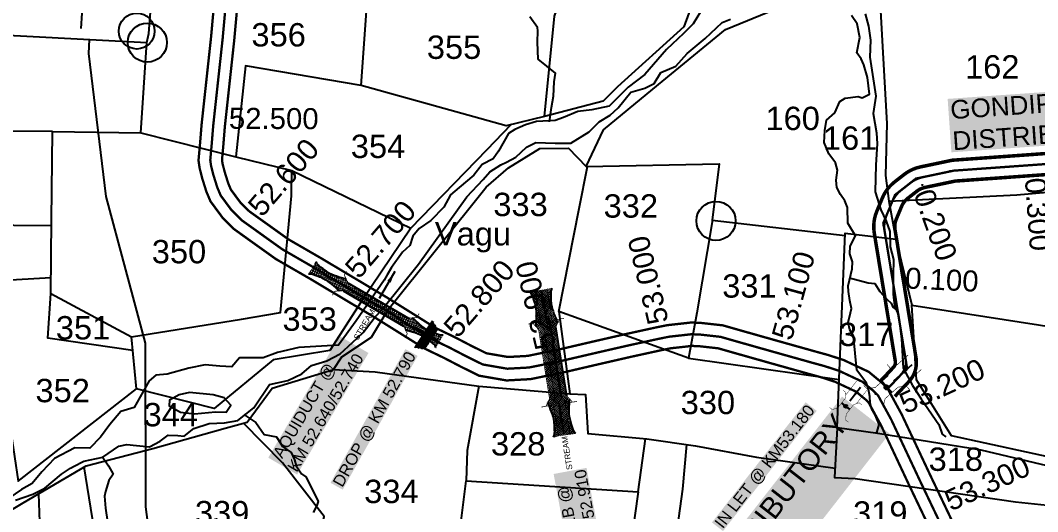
# Model space of a CAD drawing. Header units: inches. Extents: x 206739 to 240559, y 1587423 to 1599564.
# Drawn here: x 211071 to 211942, y 1591389 to 1591810 of the extents above; entities that cross this region are included whole.
import ezdxf
from ezdxf.enums import TextEntityAlignment as Align

# ---------------------------------------------------------------- set-up
doc = ezdxf.new("R2010")
doc.units = ezdxf.units.IN
doc.header["$MEASUREMENT"] = 0
doc.linetypes.add('ACAD_ISO02W100', pattern=[15, 12, -3])
doc.linetypes.add('HIDDEN2', pattern=[0.1875, 0.125, -0.0625])
for name, color, linetype in [('BLOCK', 72, 'Continuous'), ('BOUNDRY STONES', 240, 'Continuous'), ('CANAL1', 7, 'Continuous'), ('CSMark', 72, 'Continuous'), ('PLOTS', 7, 'Continuous'), ('ROADS', 1, 'Continuous'), ('STREAMS', 4, 'Continuous'), ('STRUCTURE', 5, 'Continuous'), ('text2', 7, 'Continuous')]:
    doc.layers.add(name, color=color, linetype=linetype)
doc.styles.add('FONT1', font='Arial')
doc.styles.get("Standard").update_dxf_attribs({"font": 'arial.ttf'})
doc.dimstyles.get("Standard").update_dxf_attribs({"dimtxt": 0.18, "dimasz": 0.18, "dimexe": 0.18, "dimexo": 0.0625, "dimgap": 0.09, "dimtad": 0, "dimtih": 1, "dimtoh": 1, "dimdec": 4, "dimzin": 0, "dimdsep": 46, "dimtxsty": 'Standard', "dimcen": 0.09, "dimadec": 0, "dimazin": 0, "dimtfac": 1, "dimtdec": 4, "dimtofl": 0, "dimtmove": 0, "dimatfit": 3, "dimfxl": 1, "dimtolj": 1, "dimtzin": 0, "dimarcsym": 0})

# ---------------------------------------------------------------- blocks, each defined once
blk = doc.blocks.new('DROP')
h = blk.add_hatch()
h.set_pattern_fill('ANSI31', color=1, scale=10, angle=45)
h.set_pattern_definition([(90, (-324.4107, -25.7687), (-1.25, 0), [])])
h.paths.add_polyline_path([(-9.85, -4.34), (-13.79, 4.09), (13.79, 4.09), (10.24, -4.34)])
at = {"layer": 'STRUCTURE', "color": 5, "const_width": 0.49}
blk.add_lwpolyline([(-9.85, -4.34), (-13.79, 4.09), (13.79, 4.09), (10.24, -4.34), (-9.85, -4.34)], dxfattribs=at)
at = {"layer": 'STRUCTURE', "color": 5}
blk.add_circle((0, 0), 1.33, dxfattribs=at)
blk = doc.blocks.new('CIRCLE-BOX')
for p, q in [((-0.5, 0), (0.5, 0)), ((0, 0.5), (0, -0.5))]:
    blk.add_line(p, q)
blk.add_circle((0, 0), 0.2)
blk = doc.blocks.new('OT')
at = {"layer": 'STRUCTURE', "color": 190}
for points, const_width in [([(769775.16, 1706601.82), (769775.16, 1706597.82), (769769.16, 1706593.82), (769761.77, 1706593.82), (769754.37, 1706593.82), (769748.37, 1706597.82), (769748.37, 1706601.82)], 0.5), ([(769751.37, 1706595.82), (769729.41, 1706595.82)], 0.5), ([(769761.77, 1706593.82), (769761.77, 1706581.02)], 2.5), ([(769751.37, 1706579.02), (769729.41, 1706579.02)], 0.5), ([(769748.37, 1706573.02), (769748.37, 1706577.02), (769754.37, 1706581.02), (769761.77, 1706581.02), (769761.77, 1706581.02), (769761.77, 1706581.02), (769769.16, 1706581.02), (769775.16, 1706577.02), (769775.16, 1706573.02)], 0.5)]:
    blk.add_lwpolyline(points, dxfattribs=dict(at, const_width=const_width))
at = {"layer": 'STRUCTURE', "color": 0}
blk.add_circle((769761.77, 1706587.42), 1.87, dxfattribs=at)
blk.add_leader([(769732.58, 1706587.42), (769753.84, 1706587.42)], dimstyle='Standard', override={"dimasz": 10, "dimgap": 0.09, "dimtad": 0}, dxfattribs=at)
blk = doc.blocks.new('AQUEDUCT')
at = {"layer": 'STRUCTURE'}
h = blk.add_hatch(dxfattribs=at)
h.set_pattern_fill('DASH', color=256, scale=8, angle=-90, style=0)
h.set_pattern_definition([(270, (-1706662.7411, 769762.6106), (1, -1), [1, -1])])
edge = h.paths.add_edge_path()
edge.add_spline(control_points=[(6.52, -63.09), (6.21, -62.64), (5.22, -61.19), (4.64, -58.3), (4.1, -54.41), (3.28, -48.8), (4.1, -41.39), (5.37, -35.78), (6, -33)], knot_values=[0, 0, 0, 0, 1.613557, 5.24513, 8.624976, 13.470124, 22.190216, 30.746377, 30.746377, 30.746377, 30.746377], degree=3, periodic=0)
edge.add_line((6, -33), (4, -30))
edge.add_line((4, -30), (4, 30))
edge.add_line((4, 30), (6, 33))
edge.add_spline(control_points=[(6, 33), (5.29, 35.76), (3.86, 41.33), (2.83, 48.71), (3.49, 54.35), (3.92, 58.25), (4.42, 61.16), (5.37, 62.64), (5.66, 63.09)], knot_values=[0, 0, 0, 0, 8.556161, 17.276253, 22.121402, 25.501247, 29.13282, 30.746377, 30.746377, 30.746377, 30.746377], degree=3, periodic=0)
edge.add_line((5.66, 63.09), (-6.52, 63.09))
edge.add_spline(control_points=[(-6.52, 63.09), (-6.21, 62.64), (-5.22, 61.19), (-4.64, 58.3), (-4.1, 54.41), (-3.28, 48.8), (-4.1, 41.39), (-5.37, 35.78), (-6, 33)], knot_values=[0, 0, 0, 0, 1.613557, 5.24513, 8.624976, 13.470124, 22.190216, 30.746377, 30.746377, 30.746377, 30.746377], degree=3, periodic=0)
edge.add_line((-6, 33), (-4, 30))
edge.add_line((-4, 30), (-4, -30))
edge.add_line((-4, -30), (-6, -33))
edge.add_spline(control_points=[(-6, -33), (-5.29, -35.76), (-3.86, -41.33), (-2.83, -48.71), (-3.49, -54.35), (-3.92, -58.25), (-4.42, -61.16), (-5.37, -62.64), (-5.66, -63.09)], knot_values=[0, 0, 0, 0, 8.556161, 17.276253, 22.121402, 25.501247, 29.13282, 30.746377, 30.746377, 30.746377, 30.746377], degree=3, periodic=0)
edge.add_line((-5.66, -63.09), (6.52, -63.09))
blk.add_circle((0, 0), 0.938)
at = {"layer": 'STRUCTURE', "const_width": 0.628}
for points in [[(-12, 36), (-8, 36), (-4, 30), (-4, -30), (-8, -36), (-12, -36)], [(12, 36), (8, 36), (4, 30), (4, -30), (8, -36), (12, -36)]]:
    blk.add_lwpolyline(points, dxfattribs=at)
at = {"layer": 'STRUCTURE', "color": 3}
for points in [[(-4, 30), (-4, -30)], [(-4, 30), (-4, -30)], [(4, 30), (4, -30)]]:
    blk.add_lwpolyline(points, dxfattribs=at)
at = {"layer": 'STRUCTURE'}
for points in [[(-6.52, 63.09), (-5.66, 61.72), (-4.66, 58.23), (-4.16, 54.89), (-3.61, 50.07), (-4.27, 41.38), (-6, 33)], [(5.66, 63.09), (4.85, 61.7), (3.95, 58.18), (3.54, 54.83), (3.13, 50), (4.03, 41.33), (6, 33)], [(-5.66, -63.09), (-4.85, -61.7), (-3.95, -58.18), (-3.54, -54.83), (-3.13, -50), (-4.03, -41.33), (-6, -33)], [(6.52, -63.09), (5.66, -61.72), (4.66, -58.23), (4.16, -54.89), (3.61, -50.07), (4.27, -41.38), (6, -33)]]:
    blk.add_spline(points, degree=3, dxfattribs=at)
at = {"layer": 'STRUCTURE', "color": 0}
blk.add_text('STREAM', height=5, dxfattribs=at).set_placement((-19.74, -0.14), align=Align.MIDDLE_CENTER)
for points in [[(32.5, 0.13), (5.82, 0)], [(0.41, -62.01), (0.1, -38.15)]]:
    blk.add_leader(points, dimstyle='Standard', override={"dimasz": 10, "dimgap": 0.09, "dimtad": 0}, dxfattribs=at)
blk = doc.blocks.new('SLB')
at = {"layer": 'STRUCTURE'}
h = blk.add_hatch(dxfattribs=at)
h.set_pattern_fill('DOTS', color=6, scale=20, angle=320.37225, style=0)
h.set_pattern_definition([(320.372247934, (-159.4327, -72.9564), (1.2786241598, 0.5641323054), [0, -1.25])])
h.paths.add_polyline_path([(769699.52, 1706871.07), (769699.52, 1706861.07), (769729.11, 1706861.07), (769732.11, 1706863.07), (769792.11, 1706863.07), (769795.11, 1706861.07), (769824.69, 1706861.07), (769824.69, 1706871.07), (769795.11, 1706871.07), (769792.11, 1706869.07), (769732.11, 1706869.07), (769729.11, 1706871.07)])
at = {"layer": 'STRUCTURE', "color": 6, "linetype": 'ACAD_ISO02W100', "ltscale": 0.5, "const_width": 0.5}
for points in [[(769699.52, 1706871.07), (769729.11, 1706871.07)], [(769795.11, 1706871.07), (769824.69, 1706871.07)], [(769699.52, 1706861.07), (769729.11, 1706861.07)], [(769795.11, 1706861.07), (769824.69, 1706861.07)]]:
    blk.add_lwpolyline(points, dxfattribs=at)
at = {"layer": 'STRUCTURE', "color": 6, "const_width": 0.628}
for points in [[(769726.11, 1706877.07), (769726.11, 1706873.07), (769732.11, 1706869.07), (769792.11, 1706869.07), (769798.11, 1706873.07), (769798.11, 1706877.07)], [(769726.11, 1706855.07), (769726.11, 1706859.07), (769732.11, 1706863.07), (769792.11, 1706863.07), (769798.11, 1706859.07), (769798.11, 1706855.07)]]:
    blk.add_lwpolyline(points, dxfattribs=at)
at = {"layer": 'STRUCTURE', "color": 6}
blk.add_lwpolyline([(769732.11, 1706863.07), (769792.11, 1706863.07)], dxfattribs=at)
blk.add_lwpolyline([(769732.11, 1706863.07), (769792.11, 1706863.07)], dxfattribs=at)
at = {"layer": 'STRUCTURE', "color": 0}
blk.add_circle((769762.11, 1706866.07), 1.24, dxfattribs=at)
for points in [[(769703.75, 1706866.05), (769726.66, 1706866.05)], [(769818.63, 1706865.84), (769795.72, 1706865.84)]]:
    blk.add_leader(points, dimstyle='Standard', override={"dimasz": 10, "dimgap": 0.09, "dimtad": 0}, dxfattribs=at)
blk = doc.blocks.new('SP')
at = {"layer": 'STRUCTURE'}
h = blk.add_hatch(dxfattribs=at)
h.set_pattern_fill('DASH', color=256, scale=8, style=0)
edge = h.paths.add_edge_path()
edge.add_spline(control_points=[(769825.7, 1706742.15), (769825.25, 1706741.84), (769823.8, 1706740.85), (769820.91, 1706740.27), (769817.02, 1706739.72), (769811.41, 1706738.91), (769804, 1706739.73), (769798.39, 1706741), (769795.61, 1706741.63)], knot_values=[0, 0, 0, 0, 1.613557, 5.24513, 8.624976, 13.470124, 22.190216, 30.746377, 30.746377, 30.746377, 30.746377], degree=3, periodic=0)
edge.add_line((769795.61, 1706741.63), (769792.61, 1706739.63))
edge.add_line((769792.61, 1706739.63), (769732.61, 1706739.63))
edge.add_line((769732.61, 1706739.63), (769729.61, 1706741.63))
edge.add_spline(control_points=[(769729.61, 1706741.63), (769726.85, 1706740.92), (769721.28, 1706739.49), (769713.9, 1706738.46), (769708.26, 1706739.12), (769704.36, 1706739.55), (769701.45, 1706740.05), (769699.97, 1706741), (769699.52, 1706741.29)], knot_values=[0, 0, 0, 0, 8.556161, 17.276253, 22.121402, 25.501247, 29.13282, 30.746377, 30.746377, 30.746377, 30.746377], degree=3, periodic=0)
edge.add_line((769699.52, 1706741.29), (769699.52, 1706722.11))
edge.add_spline(control_points=[(769699.52, 1706722.11), (769699.97, 1706722.41), (769701.42, 1706723.41), (769704.31, 1706723.99), (769708.2, 1706724.53), (769713.82, 1706725.35), (769721.22, 1706724.53), (769726.83, 1706723.26), (769729.61, 1706722.63)], knot_values=[0, 0, 0, 0, 1.613557, 5.24513, 8.624976, 13.470124, 22.190216, 30.746377, 30.746377, 30.746377, 30.746377], degree=3, periodic=0)
edge.add_line((769729.61, 1706722.63), (769732.61, 1706724.63))
edge.add_line((769732.61, 1706724.63), (769792.61, 1706724.63))
edge.add_line((769792.61, 1706724.63), (769795.61, 1706722.63))
edge.add_spline(control_points=[(769795.61, 1706722.63), (769798.37, 1706723.34), (769803.94, 1706724.77), (769811.32, 1706725.8), (769816.96, 1706725.14), (769820.86, 1706724.71), (769823.77, 1706724.21), (769825.25, 1706723.26), (769825.7, 1706722.97)], knot_values=[0, 0, 0, 0, 8.556161, 17.276253, 22.121402, 25.501247, 29.13282, 30.746377, 30.746377, 30.746377, 30.746377], degree=3, periodic=0)
edge.add_line((769825.7, 1706722.97), (769825.7, 1706742.15))
h.paths.add_polyline_path([(769764.16, 1706732.13, -1), (769761.06, 1706732.13, -1)], flags=0)
h.paths.add_polyline_path([(769761.06, 1706732.13, 1), (769764.16, 1706732.13, 1)], flags=16)
at = {"layer": 'STRUCTURE', "const_width": 0.628}
for points in [[(769726.61, 1706747.63), (769726.61, 1706743.63), (769732.61, 1706739.63), (769792.61, 1706739.63), (769798.61, 1706743.63), (769798.61, 1706747.63)], [(769726.61, 1706716.63), (769726.61, 1706720.63), (769732.61, 1706724.63), (769792.61, 1706724.63), (769798.61, 1706720.63), (769798.61, 1706716.63)]]:
    blk.add_lwpolyline(points, dxfattribs=at)
at = {"layer": 'STRUCTURE', "color": 3}
blk.add_lwpolyline([(769732.61, 1706724.63), (769792.61, 1706724.63)], dxfattribs=at)
blk.add_lwpolyline([(769732.61, 1706724.63), (769792.61, 1706724.63)], dxfattribs=at)
at = {"layer": 'STRUCTURE', "color": 0}
blk.add_circle((769762.61, 1706732.13), 1.55, dxfattribs=at)
at = {"layer": 'STRUCTURE'}
for points in [[(769699.52, 1706741.29), (769700.91, 1706740.47), (769704.43, 1706739.58), (769707.78, 1706739.17), (769712.61, 1706738.76), (769721.28, 1706739.66), (769729.61, 1706741.63)], [(769825.7, 1706742.15), (769824.33, 1706741.29), (769820.84, 1706740.29), (769817.5, 1706739.79), (769812.68, 1706739.24), (769803.99, 1706739.9), (769795.61, 1706741.63)], [(769699.52, 1706722.11), (769700.89, 1706722.97), (769704.38, 1706723.96), (769707.72, 1706724.47), (769712.54, 1706725.01), (769721.23, 1706724.36), (769729.61, 1706722.63)], [(769825.7, 1706722.97), (769824.31, 1706723.78), (769820.79, 1706724.68), (769817.44, 1706725.09), (769812.61, 1706725.5), (769803.94, 1706724.6), (769795.61, 1706722.63)]]:
    blk.add_spline(points, degree=3, dxfattribs=at)
at = {"layer": 'STRUCTURE', "color": 0}
blk.add_text('STREAM', height=5, dxfattribs=at).set_placement((769684.29, 1706732.09), align=Align.MIDDLE_CENTER)
for points in [[(769727.44, 1706732.13), (769700.76, 1706732.13)], [(769824.37, 1706732.13), (769800.51, 1706732.13)]]:
    blk.add_leader(points, dimstyle='Standard', override={"dimasz": 10, "dimgap": 0.09, "dimtad": 0}, dxfattribs=at)

msp = doc.modelspace()

# ---------------------------------------------------------------- linework, layer by layer
at = {"layer": 'BOUNDRY STONES', "color": 1}
for centre, radius in [((211170.1945, 1591800.74435), 15.3359), ((211179.29461, 1591790.90615), 16.76736), ((211666.31989, 1591638.14627), 16.76736)]:
    msp.add_circle(centre, radius, dxfattribs=at)
at = {"layer": 'CANAL1', "color": 1, "ltscale": 4, "const_width": 2}
for points in [[(211241.21219, 1591876.88783), (211233.8357, 1591795.35376), (211225.76484, 1591720.94491), (211224.33036, 1591703.31829), (211223.10703, 1591690.06885), (211224.02085, 1591683.49849), (211226.17463, 1591674.98269), (211229.81907, 1591663.31108), (211233.37297, 1591654.92678), (211243.68633, 1591640.96089), (211253.67756, 1591631.03831), (211289.28785, 1591605.54646), (211318.4253, 1591588.70672), (211374.23054, 1591555.38174), (211416.54846, 1591528.90012), (211433.31817, 1591520.83861), (211447.53041, 1591513.42951), (211463.45853, 1591505.56025), (211486.97912, 1591501.49043), (211507.48789, 1591502.62455), (211535.4411, 1591508.31875), (211567.23378, 1591515.71312), (211593.45383, 1591521.71747), (211618.71957, 1591527.24538), (211627.67855, 1591529.06799), (211637.83165, 1591530.18664), (211645.69875, 1591531.07505), (211652.12971, 1591530.80159), (211668.36467, 1591528.9917), (211682.89977, 1591524.8319), (211712.82297, 1591516.36377), (211746.95889, 1591506.78757), (211756.59752, 1591504.14602), (211768.16772, 1591500.39918), (211783.00059, 1591493.42614), (211786.34249, 1591491.85269), (211794.28084, 1591485.2831), (211797.05118, 1591482.61162), (211807.53814, 1591463.37429), (211831.73582, 1591411.84971), (211852.26849, 1591368.83267)], [(211261.12581, 1591875.03017), (211253.7383, 1591793.37424), (211245.67716, 1591719.05509), (211244.25564, 1591701.58771), (211243.23497, 1591690.53315), (211243.67915, 1591687.33951), (211245.42937, 1591680.41931), (211248.61693, 1591670.21092), (211250.86503, 1591664.90722), (211258.86567, 1591654.07311), (211266.62844, 1591646.36369), (211300.13815, 1591622.37554), (211328.5567, 1591605.95128), (211384.66346, 1591572.44626), (211426.21554, 1591546.44388), (211442.27583, 1591538.72339), (211456.58359, 1591531.26449), (211469.72147, 1591524.77375), (211488.14688, 1591521.58557), (211504.92611, 1591522.51345), (211531.1789, 1591527.86125), (211562.73622, 1591535.20088), (211589.08417, 1591541.23453), (211614.58843, 1591546.81462), (211624.58345, 1591548.84801), (211635.61435, 1591550.06336), (211644.99725, 1591551.12295), (211653.66429, 1591550.75441), (211672.25133, 1591548.6823), (211688.37423, 1591544.0681), (211718.24703, 1591535.61423), (211752.30311, 1591526.06043), (211762.32448, 1591523.31398), (211775.53228, 1591519.03682), (211791.50941, 1591511.52586), (211797.14751, 1591508.87131), (211807.61716, 1591500.2069), (211813.14282, 1591494.87838), (211825.38586, 1591472.41971), (211849.81218, 1591420.40829), (211870.43551, 1591377.20133)]]:
    msp.add_lwpolyline(points, dxfattribs=at)
at = {"layer": 'CANAL1', "color": 1, "linetype": 'HIDDEN2', "ltscale": 50, "const_width": 2, "elevation": 89.783}
msp.add_lwpolyline([(211813, 1591494), (211830, 1591512), (211811.19998, 1591626.68013), (211809.62572, 1591636.33818), (211819.65256, 1591660.39996), (211837.62754, 1591674.42163), (211869.97169, 1591681.21287), (212216, 1591706), (212247, 1591704), (212378, 1591695), (212510, 1591772), (212756, 1591774), (212785, 1591764), (212889, 1591755), (212975, 1591852), (212983.63319, 1591852.73999)], dxfattribs=at)
at = {"layer": 'CANAL1', "color": 1, "linetype": 'HIDDEN2', "ltscale": 50, "const_width": 2}
msp.add_lwpolyline([(211246.59473, 1591825.39855), (211243.787, 1591794.364), (211235.721, 1591720), (211234.293, 1591702.453), (211233.171, 1591690.301), (211233.85, 1591685.419), (211235.802, 1591677.701), (211239.218, 1591666.761), (211242.119, 1591659.917), (211251.276, 1591647.517), (211260.153, 1591638.701), (211294.713, 1591613.961), (211323.491, 1591597.329), (211379.447, 1591563.914), (211421.382, 1591537.672), (211437.797, 1591529.781), (211452.057, 1591522.347), (211466.59, 1591515.167), (211487.563, 1591511.538), (211506.207, 1591512.569), (211533.31, 1591518.09), (211564.985, 1591525.457), (211591.269, 1591531.476), (211616.654, 1591537.03), (211618.93393, 1591537.49383), (211626.131, 1591538.958), (211636.723, 1591540.125), (211645.348, 1591541.099), (211652.897, 1591540.778), (211670.308, 1591538.837), (211685.637, 1591534.45), (211715.535, 1591525.989), (211749.631, 1591516.424), (211759.461, 1591513.73), (211771.85, 1591509.718), (211787.255, 1591502.476), (211791.745, 1591500.362), (211800.949, 1591492.745), (211805.097, 1591488.745), (211816.462, 1591467.897), (211840.774, 1591416.129), (211851.79545, 1591393.03848), (211861.352, 1591373.017)], dxfattribs=at)
at = {"layer": 'CANAL1', "color": 200, "linetype": 'ByBlock', "ltscale": 40, "const_width": 3, "elevation": 89.783}
for points in [[(211806.45688, 1591500.17961), (211818.35842, 1591512.78124, 0.233965003), (211819.9173, 1591517.87163), (211802.31853, 1591625.22416), (211801.89165, 1591627.84301, -0.140006476), (211804.06468, 1591646.39097), (211808.82031, 1591657.80322, -0.129084499), (211819.29222, 1591671.53328), (211827.52324, 1591677.95402, -0.11437129), (211841.44886, 1591684.42024), (211868.71973, 1591690.14625), (212215.96805, 1591715.02077)], [(211819.54312, 1591487.82039), (211831.44465, 1591500.42201, 0.233965003), (211837.6802, 1591520.78358), (211820.08143, 1591628.13611), (211819.65719, 1591630.73879, -0.140006476), (211820.6798, 1591639.46724), (211825.43542, 1591650.87949, -0.129084499), (211830.36338, 1591657.3407), (211838.5944, 1591663.76144, -0.11437129), (211845.14763, 1591666.80436), (211871.22364, 1591672.27949), (212216.03195, 1591696.97923)]]:
    msp.add_lwpolyline(points, format="xyb", dxfattribs=at)
at = {"layer": 'CANAL1', "color": 1, "linetype": 'HIDDEN2', "ltscale": 50, "const_width": 2, "elevation": 89.783}
msp.add_lwpolyline([(211813, 1591494), (211824.90154, 1591506.60163, 0.233965003), (211828.79875, 1591519.3276), (211811.19998, 1591626.68013), (211810.77442, 1591629.2909, -0.140006476), (211812.37224, 1591642.92911), (211817.12787, 1591654.34135, -0.129084499), (211824.8278, 1591664.43699), (211833.05882, 1591670.85773, -0.11437129), (211843.29824, 1591675.6123), (211869.97169, 1591681.21287), (212216, 1591706)], format="xyb", dxfattribs=at)
at = {"layer": 'CSMark', "linetype": 'Continuous'}
for p in [(211939.04769, 1591686.16101, 89.783), (211839.94197, 1591674.6588, 89.783), (211817.65622, 1591587.29706, 89.783)]:
    msp.add_point(p, dxfattribs=at)
at = {"layer": 'PLOTS'}
for points in [[(211021.44716, 1591799.3686), (211178.82485, 1591791.04516), (211180.5543, 1591798.83774), (211185.26917, 1591860.76897), (211277.9738, 1591859.06712), (211278.95896, 1591875.60803), (211394.19847, 1591863.59481), (211399.00745, 1591887.73396), (211418.40203, 1591960.08963), (211435.50095, 1592029.97801), (211451.04464, 1592084.48659), (211472.15819, 1592160.27971), (211479.29292, 1592196.57851), (211508.99309, 1592193.47668), (211510.56358, 1592307.70822), (211514.18297, 1592399.3594)], [(211704.18933, 1591849.30752), (211648.42123, 1591831.37805), (211638.84444, 1591804.37411), (211582.0345, 1591752.98777), (211569.64721, 1591740.62885), (211519.32891, 1591727.66246), (211527.96217, 1591813.60384), (211549.90699, 1591876.22374), (211584.20045, 1591971.71635)], [(211003.77063, 1591355.58136), (211072.88153, 1591396.52388), (211126.80792, 1591428.46961), (211183.88899, 1591443.27561), (211245.94879, 1591460.53786), (211264.78961, 1591465.77853), (211286.2811, 1591494.79184), (211338.7465, 1591510.96343), (211345.83182, 1591521.80036), (211371.18563, 1591538.70077), (211385.63146, 1591562.27298), (211469.39208, 1591666.96876), (211488.62029, 1591683.72491), (211515.4469, 1591700.32446), (211540.05364, 1591700.54817), (211555.05905, 1591684.68386), (211569.88616, 1591716.32268), (211612.13159, 1591751.03696), (211674.35773, 1591802.07139), (211789.62862, 1591849.66998), (211855.28495, 1591869.4678), (211981.56402, 1591808.85163)], [(211519.32891, 1591727.66246), (211486.61762, 1591719.51576), (211362.4958, 1591754.09773), (211370.48232, 1591866.06712)], [(211805.35584, 1591854.41232), (211809.50969, 1591777.39007), (211812.52234, 1591721.52828), (211811.54677, 1591676.94407), (211814.49532, 1591655.20237), (211924.1287, 1591660.397), (212034.35175, 1591670.07341), (212163.8259, 1591676.32985)], [(211173.73775, 1591713.70177), (211178.82485, 1591791.04516)], [(211362.4958, 1591754.09773), (211263.45385, 1591770.94348), (211255.06959, 1591692.9421), (211303.02927, 1591681.31618), (211405.07865, 1591632.0801), (211470.41413, 1591699.3852), (211491.01989, 1591720.61214)], [(211097.91289, 1591714.64563), (211006.03015, 1591715.36463), (210858.73971, 1591743.26036)], [(211096.57506, 1591575.98581), (211097.18452, 1591639.15397), (211097.91289, 1591714.64563), (211173.73775, 1591713.70177), (211255.06959, 1591692.9421)], [(211642.79115, 1591520.50106), (211549.09651, 1591554.19006), (211531.5897, 1591560.48484), (211549.03572, 1591648.66508), (211556.16669, 1591684.70831)], [(211555.05905, 1591684.68386), (211668.94817, 1591687.19849), (211663.16638, 1591638.83547), (211776.94074, 1591625.54198)], [(211405.07865, 1591632.0801), (211362.32643, 1591568.74457), (211343.77301, 1591539.98685), (211335.45681, 1591527.09676), (211287.01238, 1591519.27017), (211236.6361, 1591477.35111), (211169.95596, 1591494.39512), (211165.68273, 1591538.72963), (211259.88285, 1591554.02617), (211293.25114, 1591559.59616), (211302.69889, 1591659.65539), (211303.02927, 1591681.31618)], [(211814.49532, 1591655.20237), (211820.41081, 1591622.48786), (211834.13041, 1591565.91021), (211942.6348, 1591549.22535), (212073.4689, 1591528.04891), (212129.33393, 1591520.97444), (212152.3481, 1591619.40561), (212167.42682, 1591673.89779)], [(211663.20271, 1591639.13934), (211649.93725, 1591559.37634), (211642.79115, 1591520.50106), (211771.8688, 1591502.42485)], [(210827.78502, 1591624.8503), (210967.9278, 1591635.41694), (211097.13644, 1591634.1703)], [(211956.10538, 1591426.79623), (211893.47249, 1591441.69345), (211805.00753, 1591456.18115), (211770.1006, 1591460.7913), (211772.48009, 1591516.81795), (211777.02609, 1591627.62221), (211820.41081, 1591622.48786)], [(211096.7033, 1591589.27698), (211052.41124, 1591586.73953), (210897.5924, 1591562.95898), (210826.60803, 1591553.13762)], [(211166.80345, 1591527.10215), (211094.15997, 1591537.8454), (211096.57506, 1591575.98581), (211165.68273, 1591538.72963)], [(211531.5897, 1591560.48484), (211541.07655, 1591490.10661), (211554.49754, 1591489.42594), (211556.51947, 1591455.93052), (211607.07226, 1591451.35981), (211648.86386, 1591445.52096), (211701.06269, 1591435.75426), (211768.30943, 1591426.33901)], [(211966.38839, 1591432.6754), (211958.54422, 1591434.37189), (211938.84163, 1591438.63305), (211896.94084, 1591447.6951), (211867.93813, 1591453.96764), (211838.10711, 1591502.08332), (211834.13041, 1591565.91021)], [(211338.7465, 1591510.96343), (211374.49388, 1591508.99673), (211463.28046, 1591496.5162), (211541.07655, 1591490.10661)], [(211059.08993, 1591478.61276), (211068.50779, 1591415.27785), (211169.95596, 1591494.39512)], [(211463.28046, 1591496.5162), (211453.28492, 1591441.45985), (211452.4015, 1591415.45444), (211599.67987, 1591405.98239), (211606.03986, 1591451.50405)], [(211437.61961, 1591296.69177), (211355.77497, 1591309.39727), (211333.67996, 1591344.85555), (211324.87283, 1591358.98933), (211330.68106, 1591384.8468), (211295.00981, 1591430.95505), (211261.56637, 1591464.88197)], [(211770.1006, 1591460.7913), (211767.90135, 1591418.48975), (211785.57228, 1591417.40748), (211922.96899, 1591397.40741), (211971.66615, 1591392.2558)], [(211582.22502, 1591282.56854), (211621.35514, 1591277.65739), (211629.70816, 1591348.26452), (211638.05631, 1591408.39649), (211641.40981, 1591446.56239)], [(211177.82095, 1591329.68845), (211140.03521, 1591325.26694), (211133.87454, 1591374.32046), (211125.19472, 1591427.51395)], [(211599.67987, 1591405.98239), (211589.18929, 1591330.89605), (211582.22502, 1591282.56854), (211437.61961, 1591296.69177), (211452.4015, 1591415.45444)], [(211086.65929, 1591039.9924), (211088.51315, 1591226.41623), (211089.40858, 1591316.46021), (211086.26433, 1591404.45179)]]:
    msp.add_lwpolyline(points, dxfattribs=at)
at = {"layer": 'ROADS', "color": 1}
msp.add_lwpolyline([(211184.17562, 1592874.55903), (211179.04646, 1592845.08978), (211155.40957, 1592789.13044), (211138.01514, 1592710.16725), (211122.8966, 1592623.58714), (211119.65743, 1592544.15977), (211129.93019, 1592499.1425), (211140.32875, 1592453.57402), (211134.73176, 1592348.17254), (211132.36023, 1592303.51225), (211122.70922, 1592254.69328), (211116.00955, 1592153.68122), (211099.36698, 1592098.95928), (211112.45062, 1591998.06186), (211118.50107, 1591896.24974), (211123.2708, 1591815.98851), (211122.43546, 1591802.95696)], dxfattribs=at)
at = {"layer": 'ROADS'}
msp.add_lwpolyline([(211179.40284, 1590556.15624), (211183.32529, 1590601.45491), (211192.93981, 1590712.48885), (211218.05667, 1590933.90745), (211229.49905, 1591003.79465), (211243.27073, 1591013.90212), (211240.37058, 1591037.1205), (211202.04477, 1591132.2721), (211188.62685, 1591178.03265), (211189.21363, 1591307.89103), (211177.85137, 1591393.11863), (211177.79426, 1591533.45629), (211144.11026, 1591659.15537), (211129.18438, 1591781.60081), (211129.82095, 1591793.63689)], dxfattribs=at)
at = {"layer": 'STREAMS'}
for points in [[(211653.11696, 1591817.28206), (211646.73095, 1591807.00404), (211638.53059, 1591798.84837), (211623.91346, 1591784.87847), (211605.38134, 1591763.72869), (211591.11322, 1591752.86112), (211574.7125, 1591736.54977), (211559.8535, 1591733.25014), (211548.02913, 1591731.76045), (211535.59128, 1591726.64001), (211528.61483, 1591724.23258), (211512.54812, 1591723.35677), (211503.14567, 1591720.34891), (211494.0445, 1591716.43241), (211488.58173, 1591713.11397), (211479.95293, 1591697.86397), (211475.39295, 1591691.21438), (211465.98686, 1591686.39045), (211458.99707, 1591677.32437), (211446.24522, 1591666.75646), (211438.95779, 1591660.41498), (211433.17753, 1591649.83305), (211422.20998, 1591638.54142), (211412.19329, 1591631.60006), (211406.72401, 1591624.95224), (211403.9802, 1591617.08833), (211397.90654, 1591611.34976), (211388.44348, 1591598.2208), (211384.7934, 1591591.87203), (211382.05641, 1591587.33745), (211358.00527, 1591552.45153), (211343.11095, 1591531.5971), (211309.03535, 1591529.83837), (211290.72386, 1591525.30604), (211278.5131, 1591520.76155), (211258.07535, 1591520.80248), (211251.6542, 1591513.20041), (211241.28405, 1591513.83038), (211228.77925, 1591514.76925), (211214.74192, 1591512.05595), (211196.12419, 1591506.91509), (211186.66602, 1591506.02027), (211180.86055, 1591501.15832), (211168.003, 1591478.33934), (211156.70987, 1591475.01135), (211147.23112, 1591463.76028), (211139.27804, 1591452.81073), (211130.10796, 1591443.38658), (211117.24863, 1591443.64079), (211099.84303, 1591434.5377), (211088.83905, 1591423.28968), (211080.58279, 1591413.2545), (211071.42125, 1591408.09471), (211054.24932, 1591396.41096)], [(211523.83503, 1591722.94185), (211525.49339, 1591735.4418), (211527.14561, 1591744.95184), (211527.7146, 1591757.18214), (211528.81867, 1591764.79061), (211514.00064, 1591776.69067), (211513.34432, 1591791.23504), (211513.7065, 1591800.9867), (211513.54074, 1591803.72453), (211506.86945, 1591813.09073)], [(211803.89113, 1591455.71055), (211806.1429, 1591463.89015), (211802.87936, 1591471.33679), (211799.61313, 1591477.44423), (211798.43082, 1591482.35704), (211798.14385, 1591487.86331), (211796.81484, 1591493.96687), (211795.33513, 1591499.1779), (211786.99151, 1591510.172), (211784.21038, 1591539.55988), (211781.09145, 1591544.7742), (211779.61382, 1591551.02686), (211781.56773, 1591559.35588), (211782.46963, 1591563.22288), (211780.84411, 1591570.07104), (211779.81624, 1591577.66201), (211779.6767, 1591582.42398), (211782.83459, 1591596.97559), (211783.14496, 1591603.07587), (211780.92359, 1591610.07398), (211781.23441, 1591616.47188), (211785.72288, 1591625.39101), (211779.33382, 1591636.20223), (211779.06249, 1591649.5949), (211776.68982, 1591655.40298), (211772.97519, 1591660.76725), (211769.85804, 1591666.87438), (211769.2744, 1591673.12526), (211770.47975, 1591681.54633), (211768.70397, 1591687.79959), (211763.05703, 1591695.69738), (211759.05274, 1591705.22872), (211759.6693, 1591715.49487), (211761.013, 1591724.52982), (211768.02948, 1591730.76542), (211772.37037, 1591740.42886), (211776.99584, 1591743.39563), (211788.02614, 1591744.86156), (211791.45128, 1591743.66431), (211797.72195, 1591746.66626), (211796.11134, 1591760.95449), (211793.00402, 1591771.97205), (211790.62956, 1591776.88726), (211786.91448, 1591782.10277), (211789.62255, 1591795.29017), (211787.11272, 1591807.05055), (211782.50722, 1591814.05349)], [(211794.08305, 1591815.63749), (211797.06236, 1591805.02991), (211798.65398, 1591793.04226), (211798.16285, 1591778.29317), (211803.22328, 1591745.03781), (211800.97975, 1591730.30358), (211803.89861, 1591713.71671), (211804.24837, 1591704.13587), (211803.10521, 1591686.08327), (211802.69854, 1591663.03025), (211807.46451, 1591647.54508), (211812.04372, 1591638.00096), (211815.27789, 1591629.18089), (211815.48371, 1591615.96004), (211818.4816, 1591605.15605), (211817.98974, 1591591.47274), (211817.95769, 1591575.46917), (211819.33123, 1591565.49313), (211822.56695, 1591557.36884), (211825.32243, 1591537.22572), (211826.66548, 1591511.9419), (211834.53307, 1591497.08215), (211841.94301, 1591485.7024), (211857.26024, 1591463.76143), (211860.03088, 1591455.40614), (211863.27806, 1591453.08031)], [(211066.28893, 1591399.00634), (211081.07835, 1591404.02545), (211091.39549, 1591409.24769), (211105.80988, 1591421.25807), (211113.40455, 1591426.48577), (211116.12935, 1591427.6454), (211124.76851, 1591432.38246), (211141.1105, 1591435.84502), (211154.93658, 1591445.33221), (211161.74517, 1591446.48367), (211181.18801, 1591444.69711), (211190.33758, 1591449.53329), (211197.15395, 1591454.56837), (211205.51549, 1591454.35745), (211210.7649, 1591453.76442), (211219.02655, 1591460.19528), (211232.25912, 1591464.63499), (211245.48377, 1591465.19102), (211256.76658, 1591467.11021), (211270.59539, 1591477.95673), (211283.85947, 1591498.12503), (211299.61767, 1591501.39458), (211311.49165, 1591507.19623), (211319.86797, 1591514.3642), (211333.00097, 1591518.36274), (211344.48631, 1591524.35939), (211354.95057, 1591534.09472), (211364.16584, 1591542.67469), (211373.58378, 1591554.77169), (211381.23333, 1591563.35478), (211411.48622, 1591600.98055), (211452.90905, 1591658.84109), (211467.02931, 1591673.66452), (211472.71772, 1591680.10191), (211481.92774, 1591686.14142), (211487.02071, 1591688.47624), (211494.89107, 1591692.83117), (211503.91031, 1591701.21609), (211511.94228, 1591705.30377), (211528.57584, 1591704.68419), (211541.88389, 1591704.85297), (211557.75494, 1591714.39664), (211566.18735, 1591722.97817), (211575.59277, 1591728.82185), (211582.52027, 1591734.96834), (211593.50667, 1591748.43018), (211605.25582, 1591751.92415), (211613.2874, 1591755.81645), (211619.17731, 1591765.18472), (211631.90887, 1591770.63091), (211641.7159, 1591781.55465), (211657.064, 1591794.5353), (211671.57351, 1591808.18547), (211678.62464, 1591811.10263)], [(211780.74411, 1591589.32285), (211796.66097, 1591585.19503), (211802.45045, 1591584.46059), (211806.78014, 1591577.70567), (211812.55804, 1591571.18882), (211816.41185, 1591567.80795), (211817.85235, 1591564.191), (211821.94804, 1591561.05062)], [(211219.74553, 1591472.88125), (211237.70149, 1591474.5643), (211246.80035, 1591474.30048), (211250.74686, 1591480.18624), (211245.10345, 1591486.58228), (211235.76365, 1591489.30227), (211215.35583, 1591491.3077), (211206.49807, 1591489.11529), (211198.12761, 1591484.71187), (211197.87191, 1591479.801), (211207.69818, 1591474.3788), (211219.74553, 1591472.88125)], [(211262.06748, 1591472.32062), (211272.26515, 1591465.33646), (211279.21871, 1591455.12564), (211289.92444, 1591453.11457), (211295.1385, 1591444.89687), (211302.60046, 1591439.90782), (211305.3272, 1591433.43604), (211306.81119, 1591428.21028), (211311.28093, 1591421.48628), (211315.01199, 1591418.99181), (211318.25257, 1591413.05639), (211325.69411, 1591397.87055), (211324.4419, 1591394.39116), (211321.44105, 1591388.42828)], [(211140.69633, 1591436.27421), (211146.11365, 1591428.44494), (211149.93417, 1591421.25711), (211146.40761, 1591415.67961), (211143.35266, 1591406.2717), (211142.70595, 1591402.4436), (211143.31877, 1591391.9802), (211145.21321, 1591380.4881)]]:
    msp.add_lwpolyline(points, dxfattribs=at)
at = {"layer": 'text2', "color": 3, "linetype": 'Continuous'}
for p in [(211236.51154, 1591727.28837), (211261.60087, 1591637.66453), (211344.67179, 1591584.68056), (211429.18467, 1591533.92111), (211618.9339, 1591537.49382), (211717.87842, 1591525.3316), (211522.69453, 1591515.92758), (211807.64222, 1591484.07604), (211851.79544, 1591393.0385)]:
    msp.add_point(p, dxfattribs=at)
at = {"layer": 'text2'}
for p in [(211374.95379, 1591566.59719), (211418.98497, 1591539.17201), (211618.93393, 1591537.49383), (211526.46923, 1591516.69651), (211792.56533, 1591499.68312), (211803, 1591490, 91), (211851.79545, 1591393.03848)]:
    msp.add_point(p, dxfattribs=at)

# ---------------------------------------------------------------- block references
for name, p, rotation in [('AQUEDUCT', (211374.95379, 1591566.59719), 59.59448324100352), ('DROP', (211418.89254, 1591539.07485), 56.63637526121953)]:
    msp.add_blockref(name, p, dxfattribs=dict(rotation=rotation))
at = {"layer": 'BLOCK'}
for p in [(211843, 1591669, 89.727), (211810, 1591634, 89.715), (211830, 1591512, 89.711), (211813, 1591494, 89.783)]:
    msp.add_blockref('CIRCLE-BOX', p, dxfattribs=at)
at = {"layer": 'CANAL1', "color": 1, "linetype": 'HIDDEN2', "ltscale": 50}
msp.add_blockref('CIRCLE-BOX', (211867, 1591681, 89.361), dxfattribs=at)
at = {"layer": 'STRUCTURE', "color": 0}
for name, p, rotation in [('SP', (2017358.89855, 1097109.70404), 98.96468429095664), ('SLB', (2017491.12725, 1097131.07473), 98.96468429095664), ('OT', (-350886.59299, 3377088.90955), 221.7692579850476)]:
    msp.add_blockref(name, p, dxfattribs=dict(at, rotation=rotation))
at = {"layer": 'STRUCTURE', "color": 0, "xscale": 0.7, "yscale": 0.7, "zscale": 0.7, "rotation": 232.0700123212813}
msp.add_blockref('OT', (-399267.2534, 2750816.09066), dxfattribs=at)

# ---------------------------------------------------------------- texts
at = {"layer": 'CSMark', "color": 1}
for s, rotation, p in [('52.500', 359.72217393, (211249.10583, 1591726.0804)), ('52.600', 49.20411751, (211270.70153, 1591646.45392)), ('52.700', 49.20411751, (211353.77245, 1591593.46995)), ('53.000', 103.45198864, (211617.11821, 1591550.01495)), ('52.800', 49.20411751, (211438.28532, 1591542.7105)), ('52.900', 103.45198864, (211520.87881, 1591528.44871)), ('53.100', 74.5333498, (211722.34391, 1591537.16945)), ('53.200', 24.86883551, (211825.08753, 1591480.64099)), ('53.300', 24.86883551, (211863.7094, 1591397.29677))]:
    msp.add_text(s, height=18, rotation=rotation, dxfattribs=at).set_placement(p, align=Align.MIDDLE_LEFT)
at = {"layer": 'CSMark', "color": 1, "linetype": 'Continuous', "style": 'FONT1'}
for s, rotation, p in [('0.300', 274.09728385, (211939.83364, 1591675.18912, 89.783)), ('0.200', 289.8609413, (211843.67909, 1591664.31308, 89.783)), ('0.100', 357.33761193, (211828.41212, 1591589.32234, 89.783))]:
    msp.add_text(s, height=18, rotation=rotation, dxfattribs=at).set_placement(p, align=Align.MIDDLE_LEFT)
at = {"layer": 'PLOTS'}
for s, p in [('356', (211268.4536, 1591787.60562)), ('355', (211418.67847, 1591776.95202)), ('162', (211879.63927, 1591760.1073)), ('160', (211708.70375, 1591715.98413)), ('161', (211757.92509, 1591699.11754)), ('354', (211353.5625, 1591692.0285)), ('333', (211475.62678, 1591642.27498)), ('332', (211570.07082, 1591640.96556)), ('Vagu', (211425.55203, 1591617.12258)), ('350', (211183.08011, 1591601.82406)), ('331', (211671.6702, 1591572.45351)), ('353', (211295.02003, 1591544.06151)), ('351', (211100.89068, 1591536.61166)), ('317', (211771.66581, 1591530.9524)), ('352', (211083.4625, 1591482.83288)), ('330', (211636.10343, 1591472.61752)), ('344', (211176.07416, 1591462.19283)), ('328', (211473.58495, 1591437.19045)), ('318', (211848.42853, 1591424.02972)), ('334', (211365.00357, 1591396.45029)), ('339', (211220.03948, 1591378.24499)), ('319', (211783.71544, 1591377.93508))]:
    msp.add_text(s, height=20, dxfattribs=at).set_placement(p)
at = {"layer": 'STRUCTURE', "color": 5, "insert": (211866.45786, 1591741.20896), "char_height": 16, "width": 273.396588, "attachment_point": 1, "rotation": 4.00527374, "style": 'FONT1', "bg_fill": 1, "box_fill_scale": 1.1, "bg_fill_color": 7, "bg_fill_true_color": 16777215, "bg_fill_transparency": 0}
msp.add_mtext('{\\C1;GONDIPALLI DISTRIBUTORY}', dxfattribs=at)
at = {"layer": 'STRUCTURE', "color": 5, "attachment_point": 1, "bg_fill": 1, "box_fill_scale": 1.1, "bg_fill_color": 7, "bg_fill_true_color": 16777215, "bg_fill_transparency": 0}
for s, insert, char_height, width, rotation in [(' AQUIDUCT @ KM 52.640/52.740', (211284.22921, 1591435.70816), 10, 118.7766712, 59.59448324), ('DROP @ KM 52.790', (211337.52088, 1591414.18563), 10, 129.30191, 60.74560917), ('GONDIPALLI DISTRIBUTORY @ KM 53.103', (211554.2751, 1591202.4614), 18, 358.4432963, 52.07001232), ('IN LET @ KM53.180', (211664.27838, 1591380.00009), 10, 128.531105, 52.07001232), ('SP CUM SLB @ \\PKM 52.816/52.910', (211549.15109, 1591308.86695, 27), 10, 113.6061392, 100.50717568)]:
    msp.add_mtext(s, dxfattribs=dict(at, insert=insert, char_height=char_height, width=width, rotation=rotation))

doc.saveas('drawing.dxf')
